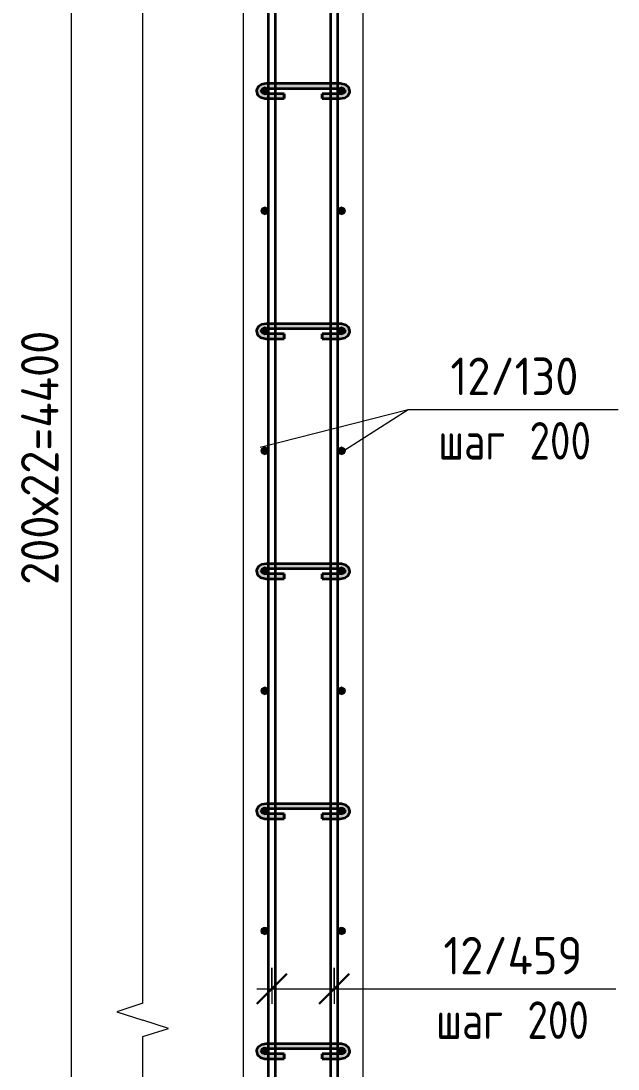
# Model space of a CAD drawing. Header units: millimetres. Extents: x -2461 to 50011, y -6221 to 38236.
# Drawn here: x 34756 to 35752, y -1730 to 16 of the extents above; entities that cross this region are included whole.
import ezdxf

# ---------------------------------------------------------------- set-up
doc = ezdxf.new("R2010")
doc.units = ezdxf.units.MM
for name, color, linetype, lineweight in [('AA_Dim', 7, 'Continuous', 9), ('AA_Dim-25', 7, 'Continuous', 9), ('AA_Oformlenie', 7, 'Continuous', 9), ('AA_Vinoska', 7, 'Continuous', 9), ('AF_Stena_Опалубка', 253, 'Continuous', 18), ('KR_Armatura', 7, 'Continuous', 20), ('KR_Armatura_Tonkie', 7, 'Continuous', 20)]:
    doc.layers.add(name, color=color, linetype=linetype, lineweight=lineweight)
doc.styles.add('ISOCPEUR_10', font='isocpeur.ttf', dxfattribs={"width": 0.9, "height": 62.5})
doc.styles.add('ISOCPEUR_12', font='isocpeur.ttf', dxfattribs={"width": 0.8, "height": 62.5})
doc.dimstyles.new('05_Округл_5мм__прозр__3', dxfattribs={"dimscale": 304.8, "dimtxt": 62.248823, "dimasz": 0.139436, "dimexe": 0.123031, "dimexo": 0.082021, "dimgap": 0.008202, "dimtad": 1, "dimdec": 0, "dimrnd": 5, "dimdsep": 46, "dimtxsty": 'ISOCPEUR_10', "dimblk1": 'OBLIQUE', "dimblk2": 'OBLIQUE', "dimsah": 1, "dimcen": 0.09, "dimdle": 0.123031, "dimazin": 0, "dimtfac": 1, "dimtdec": 4, "dimtix": 1, "dimtmove": 0, "dimatfit": 3, "dimfxl": 1, "dimtvp": 1, "dimtolj": 1, "dimtzin": 0, "dimlwd": 18, "dimlwe": 18, "dimarcsym": 2})
doc.dimstyles.new('10_Раскладка_арматуры_с_засечками_1', dxfattribs={"dimscale": 304.8, "dimtxt": 0.18, "dimasz": 0.164042, "dimexe": 0.082021, "dimexo": 0, "dimgap": 0, "dimtad": 1, "dimdec": 3, "dimrnd": 0.001, "dimdsep": 46, "dimtxsty": 'ISOCPEUR_12', "dimblk1": 'OBLIQUE', "dimblk2": 'OBLIQUE', "dimsah": 1, "dimcen": 0.09, "dimdle": 0.082021, "dimazin": 0, "dimtfac": 1, "dimtdec": 4, "dimtix": 1, "dimtmove": 0, "dimatfit": 3, "dimfxl": 1, "dimtvp": 1, "dimtolj": 1, "dimtzin": 0, "dimlwd": 18, "dimlwe": 18, "dimarcsym": 2})

# ---------------------------------------------------------------- blocks, each defined once
blk = doc.blocks.new('261_Шпилька массив _НесАрм_РабПлоск_ - 8 А240-V10-1-1 Армирование')
at = {"layer": 'KR_Armatura_Tonkie', "lineweight": 35}
for points in [[(-34471.9, -113), (-34471.9, -106.2), (-34476.4, -105), (-34478.8, -103.3), (-34479.9, -100.6), (-34479.1, -98.6), (-34471.9, -95.9), (-34471.9, -89.2), (-34478.5, -90.2), (-34483.2, -92.5), (-34486.7, -96.2), (-34487.9, -100.5), (-34486.7, -104.8), (-34484.3, -108.4), (-34479.4, -111.5), (-34474.4, -112.5)], [(-34468, -89.2), (-34348.1, -89.2), (-34348.1, -88), (-34471.9, -88.1), (-34471.9, -89.2)], [(-34394.9, -96), (-34348.1, -95.9), (-34348.1, -89.2), (-34471.9, -89.2), (-34471.9, -96), (-34452, -96)], [(-34348.1, -113), (-34341.9, -112), (-34339.4, -110.8), (-34336.1, -108.1), (-34333.3, -104.8), (-34332.1, -100.5), (-34333.3, -96.2), (-34336.8, -92.5), (-34342.2, -90), (-34348.1, -89.2), (-34348.1, -96), (-34341.9, -97.4), (-34340.6, -99.2), (-34340.1, -100.5), (-34341.2, -103.3), (-34344.1, -105.4), (-34348.1, -106.2), (-34348.1, -112.8)], [(-34468, -106.2), (-34441.6, -106.2), (-34441.6, -105), (-34471.9, -105.1), (-34471.9, -106.2), (-34468.1, -106.2)], [(-34456, -113), (-34441.6, -112.8), (-34441.6, -106.2), (-34471.9, -106.2), (-34471.9, -113), (-34468, -113)], [(-34352, -106.2), (-34348.1, -106.2), (-34348.1, -105), (-34378.4, -105.1), (-34378.4, -106.2), (-34364, -106.2)], [(-34352, -113), (-34348.1, -112.8), (-34348.1, -106.2), (-34378.4, -106.2), (-34378.4, -113), (-34364, -113)], [(-34394.9, -489.2), (-34348.1, -489.2), (-34348.1, -488), (-34471.9, -488.1), (-34471.9, -489.2), (-34452, -489.2)], [(-34471.9, -513), (-34471.9, -506.2), (-34475.9, -505.4), (-34478.8, -503.3), (-34479.9, -500.6), (-34479.1, -498.6), (-34471.9, -495.9), (-34471.9, -489.2), (-34478, -490), (-34483.2, -492.5), (-34486.7, -496.2), (-34487.9, -500.5), (-34486.7, -504.8), (-34484.3, -508.4), (-34479.4, -511.5), (-34474.4, -512.5)], [(-34394.9, -496), (-34348.1, -495.9), (-34348.1, -489.2), (-34471.9, -489.2), (-34471.9, -496), (-34452, -496)], [(-34468, -506.2), (-34441.6, -506.2), (-34441.6, -505), (-34471.9, -505.1), (-34471.9, -506.2), (-34468.1, -506.2)], [(-34456, -513), (-34441.6, -512.8), (-34441.6, -506.2), (-34471.9, -506.2), (-34471.9, -513), (-34468, -513)], [(-34352, -506.2), (-34348.1, -506.2), (-34348.1, -505), (-34378.4, -505.1), (-34378.4, -506.2), (-34364, -506.2)], [(-34352, -513), (-34348.1, -512.8), (-34348.1, -506.2), (-34378.4, -506.2), (-34378.4, -513), (-34364, -513)], [(-34348.1, -513), (-34341.9, -512), (-34339.4, -510.8), (-34336.1, -508.1), (-34333.3, -504.8), (-34332.1, -500.5), (-34333.3, -496.2), (-34336.8, -492.5), (-34342.2, -490), (-34348.1, -489.2), (-34348.1, -496), (-34341.9, -497.4), (-34340.6, -499.2), (-34340.1, -500.5), (-34341.2, -503.3), (-34344.1, -505.4), (-34348.1, -506.2), (-34348.1, -512.8)], [(-34471.9, -913), (-34471.9, -906.2), (-34475.9, -905.4), (-34479, -903), (-34479.9, -900.6), (-34479.1, -898.6), (-34471.9, -895.9), (-34471.9, -889.2), (-34478, -890), (-34483.2, -892.5), (-34486.7, -896.2), (-34487.9, -900.5), (-34486.7, -904.8), (-34484.3, -908.4), (-34479.4, -911.5), (-34474.4, -912.5)], [(-34366.4, -889.2), (-34348.1, -889.2), (-34348.1, -888), (-34471.9, -888.2), (-34471.9, -889.2), (-34394.9, -889.2)], [(-34456, -896), (-34348.1, -895.9), (-34348.1, -889.2), (-34471.9, -889.2), (-34471.9, -896), (-34468, -896)], [(-34348.1, -913), (-34341.9, -912), (-34339.4, -910.8), (-34336.1, -908.1), (-34333.3, -904.8), (-34332.1, -900.5), (-34333.3, -896.2), (-34336.8, -892.5), (-34342.2, -890), (-34348.1, -889.2), (-34348.1, -896), (-34341.9, -897.4), (-34340.6, -899.2), (-34340.1, -900.5), (-34341.2, -903.3), (-34344.1, -905.4), (-34348.1, -906.2), (-34348.1, -912.8)], [(-34468, -906.2), (-34441.6, -906.2), (-34441.6, -905), (-34471.9, -905.1), (-34471.9, -906.2), (-34468.1, -906.2)], [(-34456, -913), (-34441.6, -912.8), (-34441.6, -906.2), (-34471.9, -906.2), (-34471.9, -913), (-34468, -913)], [(-34352, -906.2), (-34348.1, -906.2), (-34348.1, -905), (-34378.4, -905.1), (-34378.4, -906.2), (-34364, -906.2)], [(-34352, -913), (-34348.1, -912.8), (-34348.1, -906.2), (-34378.4, -906.2), (-34378.4, -913), (-34364, -913)], [(-34471.9, -1313), (-34471.9, -1306.2), (-34475.9, -1305.4), (-34478.8, -1303.3), (-34479.9, -1300.6), (-34479.1, -1298.6), (-34471.9, -1295.9), (-34471.9, -1289.2), (-34478, -1290), (-34483.2, -1292.5), (-34486.7, -1296.2), (-34487.9, -1300.5), (-34486.7, -1304.8), (-34484.3, -1308.4), (-34479.4, -1311.5), (-34474.4, -1312.5)], [(-34394.9, -1289.2), (-34348.1, -1289.2), (-34348.1, -1288), (-34471.9, -1288.1), (-34471.9, -1289.2), (-34452, -1289.2)], [(-34468, -1296), (-34348.1, -1295.9), (-34348.1, -1289.2), (-34471.9, -1289.2), (-34471.9, -1296), (-34469.7, -1296)], [(-34348.1, -1313), (-34341.9, -1312), (-34339.4, -1310.8), (-34336.1, -1308.1), (-34333.3, -1304.8), (-34332.1, -1300.5), (-34333.3, -1296.2), (-34336.8, -1292.5), (-34342.2, -1290), (-34348.1, -1289.2), (-34348.1, -1296), (-34341.9, -1297.4), (-34340.6, -1299.2), (-34340.1, -1300.5), (-34341.2, -1303.3), (-34344.1, -1305.4), (-34348.1, -1306.2), (-34348.1, -1312.8)], [(-34468, -1306.2), (-34441.6, -1306.2), (-34441.6, -1305), (-34471.9, -1305.1), (-34471.9, -1306.2), (-34468.1, -1306.2)], [(-34456, -1313), (-34441.6, -1312.8), (-34441.6, -1306.2), (-34471.9, -1306.2), (-34471.9, -1313), (-34468, -1313)], [(-34352, -1306.2), (-34348.1, -1306.2), (-34348.1, -1305), (-34378.4, -1305.1), (-34378.4, -1306.2), (-34364, -1306.2)], [(-34352, -1313), (-34348.1, -1312.8), (-34348.1, -1306.2), (-34378.4, -1306.2), (-34378.4, -1313), (-34364, -1313)], [(-34471.9, -1713), (-34471.9, -1706.2), (-34475.9, -1705.4), (-34478.8, -1703.3), (-34479.9, -1700.6), (-34479.1, -1698.6), (-34471.9, -1695.9), (-34471.9, -1689.2), (-34478, -1690), (-34483.2, -1692.5), (-34486.7, -1696.2), (-34487.9, -1700.5), (-34486.7, -1704.8), (-34484.3, -1708.4), (-34479.4, -1711.5), (-34474.4, -1712.5)], [(-34394.9, -1689.2), (-34348.1, -1689.2), (-34348.1, -1688), (-34471.9, -1688.1), (-34471.9, -1689.2), (-34452, -1689.2)], [(-34352, -1696), (-34348.1, -1695.9), (-34348.1, -1689.2), (-34471.9, -1689.2), (-34471.9, -1696), (-34364, -1696)], [(-34348.1, -1713), (-34341.9, -1712), (-34339.4, -1710.8), (-34336.1, -1708.1), (-34333.3, -1704.8), (-34332.1, -1700.5), (-34333.3, -1696.2), (-34336.8, -1692.5), (-34342.2, -1690), (-34348.1, -1689.2), (-34348.1, -1696), (-34341.9, -1697.4), (-34340.6, -1699.2), (-34340.1, -1700.5), (-34341.2, -1703.3), (-34344.1, -1705.4), (-34348.1, -1706.2), (-34348.1, -1712.8)], [(-34468, -1706.2), (-34441.6, -1706.2), (-34441.6, -1705), (-34471.9, -1705.1), (-34471.9, -1706.2), (-34468.1, -1706.2)], [(-34456, -1713), (-34441.6, -1712.8), (-34441.6, -1706.2), (-34471.9, -1706.2), (-34471.9, -1713), (-34468, -1713)], [(-34352, -1706.2), (-34348.1, -1706.2), (-34348.1, -1705), (-34378.4, -1705.1), (-34378.4, -1706.2), (-34364, -1706.2)], [(-34352, -1713), (-34348.1, -1712.8), (-34348.1, -1706.2), (-34378.4, -1706.2), (-34378.4, -1713), (-34364, -1713)]]:
    blk.add_hatch(color=256, dxfattribs=at).paths.add_polyline_path(points)
h = blk.add_hatch(color=256, dxfattribs=at)
h.paths.add_polyline_path([(-34471.9, -106.2), (-34471.9, -105), (-34477.7, -103.6), (-34479.1, -102.5), (-34478.8, -103.3), (-34475.3, -105.5)])
h.paths.add_polyline_path([(-34486.7, -96.2), (-34483.2, -92.5), (-34477.5, -90), (-34471.9, -89.2), (-34471.9, -88), (-34479.4, -89.5), (-34484.3, -92.6)])
h = blk.add_hatch(color=256, dxfattribs=at)
h.paths.add_polyline_path([(-34348.1, -106.2), (-34343.6, -105), (-34341.1, -103.3), (-34341.2, -102.6), (-34341.9, -103.5), (-34348.1, -105.1), (-34348.1, -105.5)])
h.paths.add_polyline_path([(-34333.3, -96.2), (-34336.1, -92.8), (-34340.6, -89.6), (-34342, -89), (-34348.1, -88.1), (-34348.1, -89.2), (-34341.5, -90.2), (-34336.8, -92.5)])
h = blk.add_hatch(color=256, dxfattribs=at)
h.paths.add_polyline_path([(-34471.9, -506.2), (-34471.9, -505), (-34477.7, -503.6), (-34479.1, -502.5), (-34478.8, -503.3), (-34475.3, -505.5)])
h.paths.add_polyline_path([(-34486.7, -496.2), (-34483.2, -492.5), (-34478, -490), (-34471.9, -489.2), (-34471.9, -488), (-34479.4, -489.5), (-34484.3, -492.6)])
h = blk.add_hatch(color=256, dxfattribs=at)
h.paths.add_polyline_path([(-34348.1, -506.2), (-34344.1, -505.4), (-34341.1, -503.3), (-34341.2, -502.6), (-34341.9, -503.5), (-34348.1, -505.1), (-34348.1, -505.5)])
h.paths.add_polyline_path([(-34333.3, -496.2), (-34336.1, -492.8), (-34340.6, -489.6), (-34342, -489), (-34348.1, -488.1), (-34348.1, -489.2), (-34342, -490), (-34336.8, -492.5)])
h = blk.add_hatch(color=256, dxfattribs=at)
h.paths.add_polyline_path([(-34471.9, -906.2), (-34471.9, -905), (-34477.7, -903.6), (-34479.1, -902.5), (-34478.8, -903.3), (-34475.3, -905.5)])
h.paths.add_polyline_path([(-34486.7, -896.2), (-34483.2, -892.5), (-34478, -890), (-34471.9, -889.2), (-34471.9, -888), (-34479.4, -889.5), (-34484.3, -892.6)])
h = blk.add_hatch(color=256, dxfattribs=at)
h.paths.add_polyline_path([(-34348.1, -906.2), (-34344.1, -905.4), (-34341, -903), (-34341.2, -902.6), (-34341.9, -903.5), (-34348.1, -905.1), (-34348.1, -905.5)])
h.paths.add_polyline_path([(-34333.3, -896.2), (-34336.1, -892.8), (-34340.6, -889.6), (-34342, -889), (-34348.1, -888.2), (-34348.1, -889.2), (-34342, -890), (-34336.8, -892.5)])
h = blk.add_hatch(color=256, dxfattribs=at)
h.paths.add_polyline_path([(-34471.9, -1306.2), (-34471.9, -1305), (-34477.7, -1303.6), (-34479.1, -1302.5), (-34478.8, -1303.3), (-34475.3, -1305.5)])
h.paths.add_polyline_path([(-34486.7, -1296.2), (-34483.2, -1292.5), (-34477.5, -1290), (-34471.9, -1289.2), (-34471.9, -1288), (-34479.4, -1289.5), (-34484.3, -1292.6)])
h = blk.add_hatch(color=256, dxfattribs=at)
h.paths.add_polyline_path([(-34348.1, -1306.2), (-34344.1, -1305.4), (-34341.1, -1303.3), (-34341.2, -1302.6), (-34341.9, -1303.5), (-34348.1, -1305.1), (-34348.1, -1305.5)])
h.paths.add_polyline_path([(-34333.3, -1296.2), (-34336.1, -1292.8), (-34340.6, -1289.6), (-34342, -1289), (-34348.1, -1288.1), (-34348.1, -1289.2), (-34342, -1290), (-34336.8, -1292.5)])
h = blk.add_hatch(color=256, dxfattribs=at)
h.paths.add_polyline_path([(-34471.9, -1706.2), (-34471.9, -1705), (-34477.7, -1703.6), (-34479.1, -1702.5), (-34478.8, -1703.3), (-34475.3, -1705.5)])
h.paths.add_polyline_path([(-34486.7, -1696.2), (-34483.2, -1692.5), (-34477.5, -1690), (-34471.9, -1689.2), (-34471.9, -1688), (-34479.4, -1689.5), (-34484.3, -1692.6)])
h = blk.add_hatch(color=256, dxfattribs=at)
h.paths.add_polyline_path([(-34348.1, -1706.2), (-34344.1, -1705.4), (-34341.1, -1703.3), (-34341.2, -1702.6), (-34341.9, -1703.5), (-34348.1, -1705.1), (-34348.1, -1705.5)])
h.paths.add_polyline_path([(-34333.3, -1696.2), (-34336.1, -1692.8), (-34340.6, -1689.6), (-34342, -1689), (-34348.1, -1688.1), (-34348.1, -1689.2), (-34342, -1690), (-34336.8, -1692.5)])
for p, q in [((-34468, -88), (-34471.9, -88)), ((-34471.9, -96), (-34468, -96)), ((-34456, -88), (-34468, -88)), ((-34468, -96), (-34456, -96)), ((-34364, -88), (-34456, -88)), ((-34456, -96), (-34364, -96)), ((-34352, -88), (-34364, -88)), ((-34364, -96), (-34352, -96)), ((-34348.1, -88), (-34352, -88)), ((-34352, -96), (-34348.1, -96)), ((-34468, -105), (-34471.9, -105)), ((-34471.9, -113), (-34468, -113)), ((-34456, -105), (-34468, -105)), ((-34468, -113), (-34456, -113)), ((-34441.6, -105), (-34456, -105)), ((-34456, -113), (-34441.6, -113)), ((-34441.6, -105), (-34441.6, -106.2)), ((-34441.6, -111.8), (-34441.6, -105.1)), ((-34441.6, -106.2), (-34441.6, -113)), ((-34441.6, -112.8), (-34441.6, -111.8)), ((-34364, -105), (-34378.4, -105)), ((-34378.4, -106.2), (-34378.4, -105)), ((-34378.4, -105.1), (-34378.4, -111.8)), ((-34378.4, -113), (-34378.4, -106.2)), ((-34378.4, -111.8), (-34378.4, -112.8)), ((-34378.4, -113), (-34364, -113)), ((-34352, -105), (-34364, -105)), ((-34364, -113), (-34352, -113)), ((-34348.1, -105), (-34352, -105)), ((-34352, -113), (-34348.1, -113)), ((-34468, -488), (-34471.9, -488)), ((-34456, -488), (-34468, -488)), ((-34364, -488), (-34456, -488)), ((-34352, -488), (-34364, -488)), ((-34348.1, -488), (-34352, -488)), ((-34471.9, -496), (-34468, -496)), ((-34468, -505), (-34471.9, -505)), ((-34468, -496), (-34456, -496)), ((-34456, -505), (-34468, -505)), ((-34456, -496), (-34364, -496)), ((-34441.6, -505), (-34456, -505)), ((-34441.6, -505), (-34441.6, -506.2)), ((-34441.6, -511.8), (-34441.6, -505.1)), ((-34441.6, -506.2), (-34441.6, -513)), ((-34364, -505), (-34378.4, -505)), ((-34378.4, -506.2), (-34378.4, -505)), ((-34378.4, -505.1), (-34378.4, -511.8)), ((-34378.4, -513), (-34378.4, -506.2)), ((-34364, -496), (-34352, -496)), ((-34352, -505), (-34364, -505)), ((-34352, -496), (-34348.1, -496)), ((-34348.1, -505), (-34352, -505)), ((-34471.9, -513), (-34468, -513)), ((-34468, -513), (-34456, -513)), ((-34456, -513), (-34441.6, -513)), ((-34441.6, -512.8), (-34441.6, -511.8)), ((-34378.4, -511.8), (-34378.4, -512.8)), ((-34378.4, -513), (-34364, -513)), ((-34364, -513), (-34352, -513)), ((-34352, -513), (-34348.1, -513)), ((-34468, -888), (-34471.9, -888)), ((-34456, -888), (-34468, -888)), ((-34364, -888), (-34456, -888)), ((-34352, -888), (-34364, -888)), ((-34348.1, -888), (-34352, -888)), ((-34471.9, -896), (-34468, -896)), ((-34468, -905), (-34471.9, -905)), ((-34468, -896), (-34456, -896)), ((-34456, -905), (-34468, -905)), ((-34456, -896), (-34364, -896)), ((-34441.6, -905), (-34456, -905)), ((-34441.6, -905), (-34441.6, -906.2)), ((-34441.6, -911.8), (-34441.6, -905.1)), ((-34441.6, -906.2), (-34441.6, -913)), ((-34364, -905), (-34378.4, -905)), ((-34378.4, -906.2), (-34378.4, -905)), ((-34378.4, -905.1), (-34378.4, -911.8)), ((-34378.4, -913), (-34378.4, -906.2)), ((-34364, -896), (-34352, -896)), ((-34352, -905), (-34364, -905)), ((-34352, -896), (-34348.1, -896)), ((-34348.1, -905), (-34352, -905)), ((-34471.9, -913), (-34468, -913)), ((-34468, -913), (-34456, -913)), ((-34456, -913), (-34441.6, -913)), ((-34441.6, -912.8), (-34441.6, -911.8)), ((-34378.4, -911.8), (-34378.4, -912.8)), ((-34378.4, -913), (-34364, -913)), ((-34364, -913), (-34352, -913)), ((-34352, -913), (-34348.1, -913)), ((-34468, -1288), (-34471.9, -1288)), ((-34456, -1288), (-34468, -1288)), ((-34364, -1288), (-34456, -1288)), ((-34352, -1288), (-34364, -1288)), ((-34348.1, -1288), (-34352, -1288)), ((-34471.9, -1296), (-34468, -1296)), ((-34468, -1305), (-34471.9, -1305)), ((-34468, -1296), (-34456, -1296)), ((-34456, -1305), (-34468, -1305)), ((-34456, -1296), (-34364, -1296)), ((-34441.6, -1305), (-34456, -1305)), ((-34441.6, -1305), (-34441.6, -1306.2)), ((-34441.6, -1311.8), (-34441.6, -1305.1)), ((-34441.6, -1306.2), (-34441.6, -1313)), ((-34364, -1305), (-34378.4, -1305)), ((-34378.4, -1306.2), (-34378.4, -1305)), ((-34378.4, -1305.1), (-34378.4, -1311.8)), ((-34378.4, -1313), (-34378.4, -1306.2)), ((-34364, -1296), (-34352, -1296)), ((-34352, -1305), (-34364, -1305)), ((-34352, -1296), (-34348.1, -1296)), ((-34348.1, -1305), (-34352, -1305)), ((-34471.9, -1313), (-34468, -1313)), ((-34468, -1313), (-34456, -1313)), ((-34456, -1313), (-34441.6, -1313)), ((-34441.6, -1312.8), (-34441.6, -1311.8)), ((-34378.4, -1311.8), (-34378.4, -1312.8)), ((-34378.4, -1313), (-34364, -1313)), ((-34364, -1313), (-34352, -1313)), ((-34352, -1313), (-34348.1, -1313)), ((-34468, -1688), (-34471.9, -1688)), ((-34456, -1688), (-34468, -1688)), ((-34364, -1688), (-34456, -1688)), ((-34352, -1688), (-34364, -1688)), ((-34348.1, -1688), (-34352, -1688)), ((-34471.9, -1696), (-34468, -1696)), ((-34468, -1705), (-34471.9, -1705)), ((-34468, -1696), (-34456, -1696)), ((-34456, -1705), (-34468, -1705)), ((-34456, -1696), (-34364, -1696)), ((-34441.6, -1705), (-34456, -1705)), ((-34441.6, -1705), (-34441.6, -1706.2)), ((-34441.6, -1711.8), (-34441.6, -1705.1)), ((-34441.6, -1706.2), (-34441.6, -1713)), ((-34364, -1705), (-34378.4, -1705)), ((-34378.4, -1706.2), (-34378.4, -1705)), ((-34378.4, -1705.1), (-34378.4, -1711.8)), ((-34378.4, -1713), (-34378.4, -1706.2)), ((-34364, -1696), (-34352, -1696)), ((-34352, -1705), (-34364, -1705)), ((-34352, -1696), (-34348.1, -1696)), ((-34348.1, -1705), (-34352, -1705)), ((-34471.9, -1713), (-34468, -1713)), ((-34468, -1713), (-34456, -1713)), ((-34456, -1713), (-34441.6, -1713)), ((-34441.6, -1712.8), (-34441.6, -1711.8)), ((-34378.4, -1711.8), (-34378.4, -1712.8)), ((-34378.4, -1713), (-34364, -1713)), ((-34364, -1713), (-34352, -1713)), ((-34352, -1713), (-34348.1, -1713))]:
    blk.add_line(p, q, dxfattribs=at)
at = {"layer": 'KR_Armatura_Tonkie', "lineweight": 35, "flags": 128}
for points in [[(-34471.9, -88), (-34479.5, -89.5), (-34485.1, -93.4), (-34487.8, -98.9), (-34487.9, -100.5)], [(-34487.9, -100.5), (-34486.1, -106.4), (-34481.1, -110.8), (-34473.8, -112.9), (-34471.9, -113)], [(-34479.9, -100.5), (-34479, -98.5), (-34475.2, -96.4), (-34471.9, -96)], [(-34471.9, -105), (-34476.9, -103.9), (-34479.6, -101.7), (-34479.9, -100.5)], [(-34332.1, -100.5), (-34333.9, -94.6), (-34338.9, -90.2), (-34346.2, -88.1), (-34348.1, -88)], [(-34348.1, -96), (-34343.1, -97.1), (-34340.4, -99.3), (-34340.1, -100.5)], [(-34348.1, -113), (-34340.5, -111.5), (-34334.9, -107.6), (-34332.2, -102.1), (-34332.1, -100.5)], [(-34340.1, -100.5), (-34341, -102.5), (-34344.8, -104.5), (-34348.1, -105)], [(-34471.9, -488), (-34479.5, -489.5), (-34485.1, -493.4), (-34487.8, -498.9), (-34487.9, -500.5)], [(-34332.1, -500.5), (-34333.9, -494.6), (-34338.9, -490.2), (-34346.2, -488.1), (-34348.1, -488)], [(-34487.9, -500.5), (-34486.1, -506.4), (-34481.1, -510.8), (-34473.8, -512.9), (-34471.9, -513)], [(-34479.9, -500.5), (-34479, -498.5), (-34475.2, -496.4), (-34471.9, -496)], [(-34471.9, -505), (-34476.9, -503.9), (-34479.6, -501.7), (-34479.9, -500.5)], [(-34348.1, -496), (-34343.1, -497.1), (-34340.4, -499.3), (-34340.1, -500.5)], [(-34348.1, -513), (-34340.5, -511.5), (-34334.9, -507.6), (-34332.2, -502.1), (-34332.1, -500.5)], [(-34340.1, -500.5), (-34341, -502.5), (-34344.8, -504.5), (-34348.1, -505)], [(-34471.9, -888), (-34479.5, -889.5), (-34485.1, -893.4), (-34487.8, -898.9), (-34487.9, -900.5)], [(-34332.1, -900.5), (-34333.9, -894.6), (-34338.9, -890.2), (-34346.2, -888.1), (-34348.1, -888)], [(-34487.9, -900.5), (-34486.1, -906.4), (-34481.1, -910.8), (-34473.8, -912.9), (-34471.9, -913)], [(-34479.9, -900.5), (-34479, -898.5), (-34475.2, -896.4), (-34471.9, -896)], [(-34471.9, -905), (-34476.9, -903.9), (-34479.6, -901.7), (-34479.9, -900.5)], [(-34348.1, -896), (-34343.1, -897.1), (-34340.4, -899.3), (-34340.1, -900.5)], [(-34348.1, -913), (-34340.5, -911.5), (-34334.9, -907.6), (-34332.2, -902.1), (-34332.1, -900.5)], [(-34340.1, -900.5), (-34341, -902.5), (-34344.8, -904.5), (-34348.1, -905)], [(-34471.9, -1288), (-34479.5, -1289.5), (-34485.1, -1293.4), (-34487.8, -1298.9), (-34487.9, -1300.5)], [(-34332.1, -1300.5), (-34333.9, -1294.6), (-34338.9, -1290.2), (-34346.2, -1288.1), (-34348.1, -1288)], [(-34487.9, -1300.5), (-34486.1, -1306.4), (-34481.1, -1310.8), (-34473.8, -1312.9), (-34471.9, -1313)], [(-34479.9, -1300.5), (-34479, -1298.5), (-34475.2, -1296.4), (-34471.9, -1296)], [(-34471.9, -1305), (-34476.9, -1303.9), (-34479.6, -1301.7), (-34479.9, -1300.5)], [(-34348.1, -1296), (-34343.1, -1297.1), (-34340.4, -1299.3), (-34340.1, -1300.5)], [(-34348.1, -1313), (-34340.5, -1311.5), (-34334.9, -1307.6), (-34332.2, -1302.1), (-34332.1, -1300.5)], [(-34340.1, -1300.5), (-34341, -1302.5), (-34344.8, -1304.5), (-34348.1, -1305)], [(-34471.9, -1688), (-34479.5, -1689.5), (-34485.1, -1693.4), (-34487.8, -1698.9), (-34487.9, -1700.5)], [(-34332.1, -1700.5), (-34333.9, -1694.6), (-34338.9, -1690.2), (-34346.2, -1688.1), (-34348.1, -1688)], [(-34487.9, -1700.5), (-34486.1, -1706.4), (-34481.1, -1710.8), (-34473.8, -1712.9), (-34471.9, -1713)], [(-34479.9, -1700.5), (-34479, -1698.5), (-34475.2, -1696.4), (-34471.9, -1696)], [(-34471.9, -1705), (-34476.9, -1703.9), (-34479.6, -1701.7), (-34479.9, -1700.5)], [(-34348.1, -1696), (-34343.1, -1697.1), (-34340.4, -1699.3), (-34340.1, -1700.5)], [(-34348.1, -1713), (-34340.5, -1711.5), (-34334.9, -1707.6), (-34332.2, -1702.1), (-34332.1, -1700.5)], [(-34340.1, -1700.5), (-34341, -1702.5), (-34344.8, -1704.5), (-34348.1, -1705)]]:
    blk.add_lwpolyline(points, dxfattribs=at)
blk = doc.blocks.new('011_Прямоугольник обрыва _ЭлУзла_ - 011_Прямоугольник обрыва _ЭлУзла_-4158659-1-1 Армирование')
at = {"layer": 'AA_Oformlenie'}
for p, q in [((-34677.7, -1620.5), (-34677.7, 1786.6)), ((-34677.7, -3380), (-34677.7, -1676.1))]:
    blk.add_line(p, q, dxfattribs=at)
blk = doc.blocks.new('042_М_Арматуры - Диам длина поз _ Комментарий-3662934-1-1 Армирование')
at = {"layer": 'AA_Vinoska'}
blk.add_line((-33404.6, 3196.1), (-33054.6, 3196.1), dxfattribs=at)
blk = doc.blocks.new('DIMBLOCK86-1-1 Армирование')
at = {"layer": 'AA_Dim-25', "lineweight": 18}
for p, q in [((35174.4, -1561.4), (35174.4, -1621.7)), ((35174.4, -1596.7), (35174.4, -1561.4)), ((35278.4, -1561.4), (35278.4, -1621.7)), ((35278.4, -1596.7), (35278.4, -1561.4)), ((35149.4, -1596.7), (35303.4, -1596.7))]:
    blk.add_line(p, q, dxfattribs=at)
at = {"layer": 'AA_Dim-25', "lineweight": 30}
for p, q in [((35174.4, -1596.7), (35199.4, -1571.7)), ((35278.4, -1596.7), (35303.4, -1571.7)), ((35174.4, -1596.7), (35149.4, -1621.7)), ((35278.4, -1596.7), (35253.4, -1621.7))]:
    blk.add_line(p, q, dxfattribs=at)
blk = doc.blocks.new('_Oblique')
at = {"color": 0, "linetype": 'ByBlock', "lineweight": -2}
blk.add_line((-0.5, -0.5), (0.5, 0.5), dxfattribs=at)
blk = doc.blocks.new('DIMBLOCK98-1-1 Армирование')
at = {"layer": 'AA_Dim-25', "lineweight": 30}
for p, q in [((34840, 1500), (34818.8, 1521.3)), ((34840, 1500), (34861.3, 1478.8)), ((34840, -2900), (34818.8, -2878.7)), ((34840, -2900), (34861.3, -2921.2))]:
    blk.add_line(p, q, dxfattribs=at)
at = {"layer": 'AA_Dim-25', "lineweight": 18}
for p, q in [((35131.4, 1500), (34802.5, 1500)), ((34840, -2900), (34840, 1500)), ((34840, 1500), (35131.4, 1500)), ((35131.4, -2900), (34802.5, -2900)), ((34840, -2900), (35131.4, -2900))]:
    blk.add_line(p, q, dxfattribs=at)
at = {"layer": 'AA_Dim-25', "color": 0, "lineweight": 18, "insert": (34755.9, -923.3), "char_height": 62.5, "width": 535.819, "attachment_point": 1, "rotation": 90, "line_spacing_factor": 1.149209, "style": 'ISOCPEUR_10'}
blk.add_mtext('200х22=4400', dxfattribs=at)

msp = doc.modelspace()

# ---------------------------------------------------------------- hatches: boundary and pattern name
at = {"layer": 'KR_Armatura'}
h = msp.add_hatch(color=256, dxfattribs=at)
edge = h.paths.add_edge_path()
edge.add_arc((35162.4488, -100), 6, 0, 360)
for points in [[(35162.4488, -106), (35167.645, -103), (35167.645, -97), (35162.4488, -94), (35157.2527, -97), (35157.2527, -103), (35160.7594, -105.0246)], [(35290.4488, -106), (35295.645, -103), (35295.645, -97), (35290.4488, -94), (35285.2527, -97), (35285.2527, -103), (35288.7594, -105.0246)], [(35162.4488, -306), (35167.645, -303), (35167.645, -297), (35162.4488, -294), (35157.2527, -297), (35157.2527, -303)], [(35290.4488, -306), (35295.645, -303), (35295.645, -297), (35290.4488, -294), (35285.2527, -297), (35285.2527, -303)], [(35162.4488, -506), (35167.645, -503), (35167.645, -497), (35162.4488, -494), (35157.2527, -497), (35157.2527, -503), (35158.9852, -504.0003)], [(35290.4488, -506), (35295.645, -503), (35295.645, -497), (35290.4488, -494), (35285.2527, -497), (35285.2527, -503), (35286.9852, -504.0003)], [(35162.4488, -706), (35167.645, -703), (35167.645, -697), (35162.4488, -694), (35157.2527, -697), (35157.2527, -703)], [(35290.4488, -706), (35295.645, -703), (35295.645, -697), (35290.4488, -694), (35285.2527, -697), (35285.2527, -703)], [(35162.4488, -906), (35167.645, -902.976), (35167.645, -897), (35162.4488, -894), (35157.2527, -897), (35157.2527, -903)], [(35290.4488, -906), (35295.645, -902.976), (35295.645, -897), (35290.4488, -894), (35285.2527, -897), (35285.2527, -903)], [(35162.4488, -1106), (35167.645, -1103), (35167.645, -1097), (35162.4488, -1094), (35157.2527, -1097), (35157.2527, -1103)], [(35290.4488, -1106), (35295.645, -1103), (35295.645, -1097), (35290.4488, -1094), (35285.2527, -1097), (35285.2527, -1103)], [(35162.4488, -1306), (35167.645, -1303), (35167.645, -1297), (35162.4488, -1294), (35157.2527, -1297), (35157.2527, -1303)], [(35290.4488, -1306), (35295.645, -1303), (35295.645, -1297), (35290.4488, -1294), (35285.2527, -1297), (35285.2527, -1303)], [(35162.4488, -1506), (35167.645, -1503), (35167.645, -1497), (35162.4488, -1494), (35157.2527, -1497), (35157.2527, -1503)], [(35290.4488, -1506), (35295.645, -1503), (35295.645, -1497), (35290.4488, -1494), (35285.2527, -1497), (35285.2527, -1503)], [(35162.4488, -1706), (35167.645, -1703), (35167.645, -1697), (35162.4488, -1694), (35157.2527, -1697), (35157.2527, -1703)], [(35290.4488, -1706), (35295.645, -1703), (35295.645, -1697), (35290.4488, -1694), (35285.2527, -1697), (35285.2527, -1703)]]:
    msp.add_hatch(color=256, dxfattribs=at).paths.add_polyline_path(points)
h = msp.add_hatch(color=256, dxfattribs=at)
edge = h.paths.add_edge_path()
edge.add_arc((35290.4488, -100), 6, 0, 360)
h = msp.add_hatch(color=256, dxfattribs=at)
edge = h.paths.add_edge_path()
edge.add_arc((35162.4488, -300), 6, 0, 360)
h = msp.add_hatch(color=256, dxfattribs=at)
edge = h.paths.add_edge_path()
edge.add_arc((35290.4488, -300), 6, 0, 360)
h = msp.add_hatch(color=256, dxfattribs=at)
edge = h.paths.add_edge_path()
edge.add_arc((35162.4488, -500), 6, 0, 360)
h = msp.add_hatch(color=256, dxfattribs=at)
edge = h.paths.add_edge_path()
edge.add_arc((35290.4488, -500), 6, 0, 360)
h = msp.add_hatch(color=256, dxfattribs=at)
edge = h.paths.add_edge_path()
edge.add_arc((35162.4488, -700), 6, 0, 360)
h = msp.add_hatch(color=256, dxfattribs=at)
edge = h.paths.add_edge_path()
edge.add_arc((35290.4488, -700), 6, 0, 360)
h = msp.add_hatch(color=256, dxfattribs=at)
edge = h.paths.add_edge_path()
edge.add_arc((35162.4488, -900), 6, 0, 360)
h = msp.add_hatch(color=256, dxfattribs=at)
edge = h.paths.add_edge_path()
edge.add_arc((35290.4488, -900), 6, 0, 360)
h = msp.add_hatch(color=256, dxfattribs=at)
edge = h.paths.add_edge_path()
edge.add_arc((35162.4488, -1100), 6, 0, 360)
h = msp.add_hatch(color=256, dxfattribs=at)
edge = h.paths.add_edge_path()
edge.add_arc((35290.4488, -1100), 6, 0, 360)
h = msp.add_hatch(color=256, dxfattribs=at)
edge = h.paths.add_edge_path()
edge.add_arc((35162.4488, -1300), 6, 0, 360)
h = msp.add_hatch(color=256, dxfattribs=at)
edge = h.paths.add_edge_path()
edge.add_arc((35290.4488, -1300), 6, 0, 360)
h = msp.add_hatch(color=256, dxfattribs=at)
edge = h.paths.add_edge_path()
edge.add_arc((35162.4488, -1500), 6, 0, 360)
h = msp.add_hatch(color=256, dxfattribs=at)
edge = h.paths.add_edge_path()
edge.add_arc((35290.4488, -1500), 6, 0, 360)
h = msp.add_hatch(color=256, dxfattribs=at)
edge = h.paths.add_edge_path()
edge.add_arc((35162.4488, -1700), 6, 0, 360)
h = msp.add_hatch(color=256, dxfattribs=at)
edge = h.paths.add_edge_path()
edge.add_arc((35290.4488, -1700), 6, 0, 360)

# ---------------------------------------------------------------- linework, layer by layer
at = {"layer": 'AA_Vinoska'}
for p, q in [((35154.7828, -693.9122), (35401.7401, -630.8209)), ((35297.1888, -697.5174), (35401.7401, -630.8209)), ((35278.3863, -1596.2324), (35398.1917, -1596.2324)), ((34958.7444, -1620.4774), (34915.4193, -1634.5545)), ((34915.4193, -1634.5545), (34958.7444, -1648.6317)), ((35002.0457, -1662.3817), (34958.7444, -1648.6317)), ((34958.7444, -1676.1317), (35002.0457, -1662.3817))]:
    msp.add_line(p, q, dxfattribs=at)
at = {"layer": 'AF_Stena_Опалубка', "lineweight": 20}
for p, q in [((35126.4488, 1670), (35126.4488, -2950)), ((35326.4488, -2950), (35326.4488, 1670))]:
    msp.add_line(p, q, dxfattribs=at)
at = {"layer": 'KR_Armatura'}
for p, q in [((35162.4488, -94), (35157.2527, -97)), ((35157.2527, -97), (35157.2527, -103)), ((35157.2527, -103), (35160.7594, -105.0246)), ((35167.645, -97), (35162.4488, -94)), ((35162.4488, -106), (35167.645, -103)), ((35167.645, -103), (35167.645, -97)), ((35290.4488, -94), (35285.2527, -97)), ((35285.2527, -97), (35285.2527, -103)), ((35285.2527, -103), (35288.7594, -105.0246)), ((35295.645, -97), (35290.4488, -94)), ((35290.4488, -106), (35295.645, -103)), ((35295.645, -103), (35295.645, -97)), ((35160.7594, -105.0246), (35162.4488, -106)), ((35288.7594, -105.0246), (35290.4488, -106)), ((35162.4488, -294), (35157.2527, -297)), ((35167.645, -297), (35162.4488, -294)), ((35290.4488, -294), (35285.2527, -297)), ((35295.645, -297), (35290.4488, -294)), ((35157.2527, -297), (35157.2527, -303)), ((35157.2527, -303), (35162.4488, -306)), ((35162.4488, -306), (35167.645, -303)), ((35167.645, -303), (35167.645, -297)), ((35285.2527, -297), (35285.2527, -303)), ((35285.2527, -303), (35290.4488, -306)), ((35290.4488, -306), (35295.645, -303)), ((35295.645, -303), (35295.645, -297)), ((35162.4488, -494), (35157.2527, -497)), ((35157.2527, -497), (35157.2527, -503)), ((35157.2527, -503), (35158.9852, -504.0003)), ((35158.9852, -504.0003), (35162.4488, -506)), ((35167.645, -497), (35162.4488, -494)), ((35162.4488, -506), (35167.645, -503)), ((35167.645, -503), (35167.645, -497)), ((35290.4488, -494), (35285.2527, -497)), ((35285.2527, -497), (35285.2527, -503)), ((35285.2527, -503), (35286.9852, -504.0003)), ((35286.9852, -504.0003), (35290.4488, -506)), ((35295.645, -497), (35290.4488, -494)), ((35290.4488, -506), (35295.645, -503)), ((35295.645, -503), (35295.645, -497)), ((35162.4488, -694), (35157.2527, -697)), ((35157.2527, -697), (35157.2527, -703)), ((35167.645, -697), (35162.4488, -694)), ((35167.645, -703), (35167.645, -697)), ((35290.4488, -694), (35285.2527, -697)), ((35285.2527, -697), (35285.2527, -703)), ((35295.645, -697), (35290.4488, -694)), ((35295.645, -703), (35295.645, -697)), ((35157.2527, -703), (35162.4488, -706)), ((35162.4488, -706), (35167.645, -703)), ((35285.2527, -703), (35290.4488, -706)), ((35290.4488, -706), (35295.645, -703)), ((35162.4488, -894), (35157.2527, -897)), ((35157.2527, -897), (35157.2527, -903)), ((35157.2527, -903), (35162.4488, -906)), ((35167.645, -897), (35162.4488, -894)), ((35162.4488, -906), (35167.645, -902.976)), ((35167.645, -902.976), (35167.645, -897)), ((35290.4488, -894), (35285.2527, -897)), ((35285.2527, -897), (35285.2527, -903)), ((35285.2527, -903), (35290.4488, -906)), ((35295.645, -897), (35290.4488, -894)), ((35290.4488, -906), (35295.645, -902.976)), ((35295.645, -902.976), (35295.645, -897)), ((35162.4488, -1094), (35157.2527, -1097)), ((35157.2527, -1097), (35157.2527, -1103)), ((35167.645, -1097), (35162.4488, -1094)), ((35167.645, -1103), (35167.645, -1097)), ((35290.4488, -1094), (35285.2527, -1097)), ((35285.2527, -1097), (35285.2527, -1103)), ((35295.645, -1097), (35290.4488, -1094)), ((35295.645, -1103), (35295.645, -1097)), ((35157.2527, -1103), (35162.4488, -1106)), ((35162.4488, -1106), (35167.645, -1103)), ((35285.2527, -1103), (35290.4488, -1106)), ((35290.4488, -1106), (35295.645, -1103)), ((35162.4488, -1294), (35157.2527, -1297)), ((35157.2527, -1297), (35157.2527, -1303)), ((35157.2527, -1303), (35162.4488, -1306)), ((35167.645, -1297), (35162.4488, -1294)), ((35162.4488, -1306), (35167.645, -1303)), ((35167.645, -1303), (35167.645, -1297)), ((35290.4488, -1294), (35285.2527, -1297)), ((35285.2527, -1297), (35285.2527, -1303)), ((35285.2527, -1303), (35290.4488, -1306)), ((35295.645, -1297), (35290.4488, -1294)), ((35290.4488, -1306), (35295.645, -1303)), ((35295.645, -1303), (35295.645, -1297)), ((35162.4488, -1494), (35157.2527, -1497)), ((35157.2527, -1497), (35157.2527, -1503)), ((35167.645, -1497), (35162.4488, -1494)), ((35167.645, -1503), (35167.645, -1497)), ((35290.4488, -1494), (35285.2527, -1497)), ((35285.2527, -1497), (35285.2527, -1503)), ((35295.645, -1497), (35290.4488, -1494)), ((35295.645, -1503), (35295.645, -1497)), ((35157.2527, -1503), (35162.4488, -1506)), ((35162.4488, -1506), (35167.645, -1503)), ((35285.2527, -1503), (35290.4488, -1506)), ((35290.4488, -1506), (35295.645, -1503)), ((35162.4488, -1694), (35157.2527, -1697)), ((35167.645, -1697), (35162.4488, -1694)), ((35290.4488, -1694), (35285.2527, -1697)), ((35295.645, -1697), (35290.4488, -1694)), ((35157.2527, -1697), (35157.2527, -1703)), ((35157.2527, -1703), (35162.4488, -1706)), ((35162.4488, -1706), (35167.645, -1703)), ((35167.645, -1703), (35167.645, -1697)), ((35285.2527, -1697), (35285.2527, -1703)), ((35285.2527, -1703), (35290.4488, -1706)), ((35290.4488, -1706), (35295.645, -1703)), ((35295.645, -1703), (35295.645, -1697))]:
    msp.add_line(p, q, dxfattribs=at)
for centre in [(35162.4488, -100), (35290.4488, -100), (35162.4488, -300), (35290.4488, -300), (35162.4488, -500), (35290.4488, -500), (35162.4488, -700), (35290.4488, -700), (35162.4488, -900), (35290.4488, -900), (35162.4488, -1100), (35290.4488, -1100), (35162.4488, -1300), (35290.4488, -1300), (35162.4488, -1500), (35290.4488, -1500), (35162.4488, -1700), (35290.4488, -1700)]:
    msp.add_circle(centre, 6, dxfattribs=at)
at = {"layer": 'KR_Armatura_Tonkie', "lineweight": 35}
for p, q in [((35168.4488, -2942), (35168.4488, 1640)), ((35180.4488, -2942), (35180.4488, 1640)), ((35272.4488, -2942), (35272.4488, 1640)), ((35284.4488, -2942), (35284.4488, 1640))]:
    msp.add_line(p, q, dxfattribs=at)

# ---------------------------------------------------------------- block references
at = {"layer": 'AA_Oformlenie'}
msp.add_blockref('011_Прямоугольник обрыва _ЭлУзла_ - 011_Прямоугольник обрыва _ЭлУзла_-4158659-1-1 Армирование', (69636.4488, 0), dxfattribs=at)
at = {"layer": 'AA_Vinoska'}
for p in [(68806.3484, -3826.9296), (68806.3484, -3826.9296), (68802.8, -4792.3411)]:
    msp.add_blockref('042_М_Арматуры - Диам длина поз _ Комментарий-3662934-1-1 Армирование', p, dxfattribs=at)
at = {"layer": 'KR_Armatura_Tonkie', "lineweight": 35}
msp.add_blockref('261_Шпилька массив _НесАрм_РабПлоск_ - 8 А240-V10-1-1 Армирование', (69636.4488, 0), dxfattribs=at)

# ---------------------------------------------------------------- texts
at = {"layer": 'AA_Vinoska', "char_height": 62.5, "attachment_point": 1}
for s, insert, width, style in [('12/130', (35472.1311, -544.4683), 263.354344, 'ISOCPEUR_10'), ('12/130', (35472.1311, -544.4683), 263.354344, 'ISOCPEUR_10'), (' 200', (35572.1665, -651.9446), 166.751, 'ISOCPEUR_12'), ('шаг', (35451.7811, -651.9446), 145.907125, 'ISOCPEUR_12'), ('12/459', (35460.3702, -1509.8798), 283.196109, 'ISOCPEUR_10'), (' 200', (35568.6181, -1617.3562), 166.751, 'ISOCPEUR_12'), ('шаг', (35448.2327, -1617.3562), 145.907125, 'ISOCPEUR_12')]:
    msp.add_mtext(s, dxfattribs=dict(at, insert=insert, width=width, style=style))

# ---------------------------------------------------------------- dimensions: what is measured, and where the dimension line sits
at = {"layer": 'AA_Dim', "lineweight": 18}
dim = msp.add_linear_dim(base=(34840.0414, 1500), p1=(35156.4488, -2900), p2=(35156.4488, 1500), angle=90, dimstyle='05_Округл_5мм__прозр__3', override={"dimpost": '200х22=<>', "dimfxl": 4400}, dxfattribs=at)
dim.commit()
dim.dimension.update_dxf_attribs({"geometry": 'DIMBLOCK98-1-1 Армирование', "text_midpoint": (34806.2914, -700)})
dim = msp.add_linear_dim(base=(35278.4488, -1596.7108), p1=(35174.4488, -1561.3555), p2=(35278.4488, -1561.3555), dimstyle='10_Раскладка_арматуры_с_засечками_1', override={"dimpost": '<>', "dimfxl": 104}, dxfattribs=at)
dim.commit()
dim.dimension.update_dxf_attribs({"geometry": 'DIMBLOCK86-1-1 Армирование', "text_midpoint": (35226.4488, -1565.4608)})

doc.saveas('drawing.dxf')
